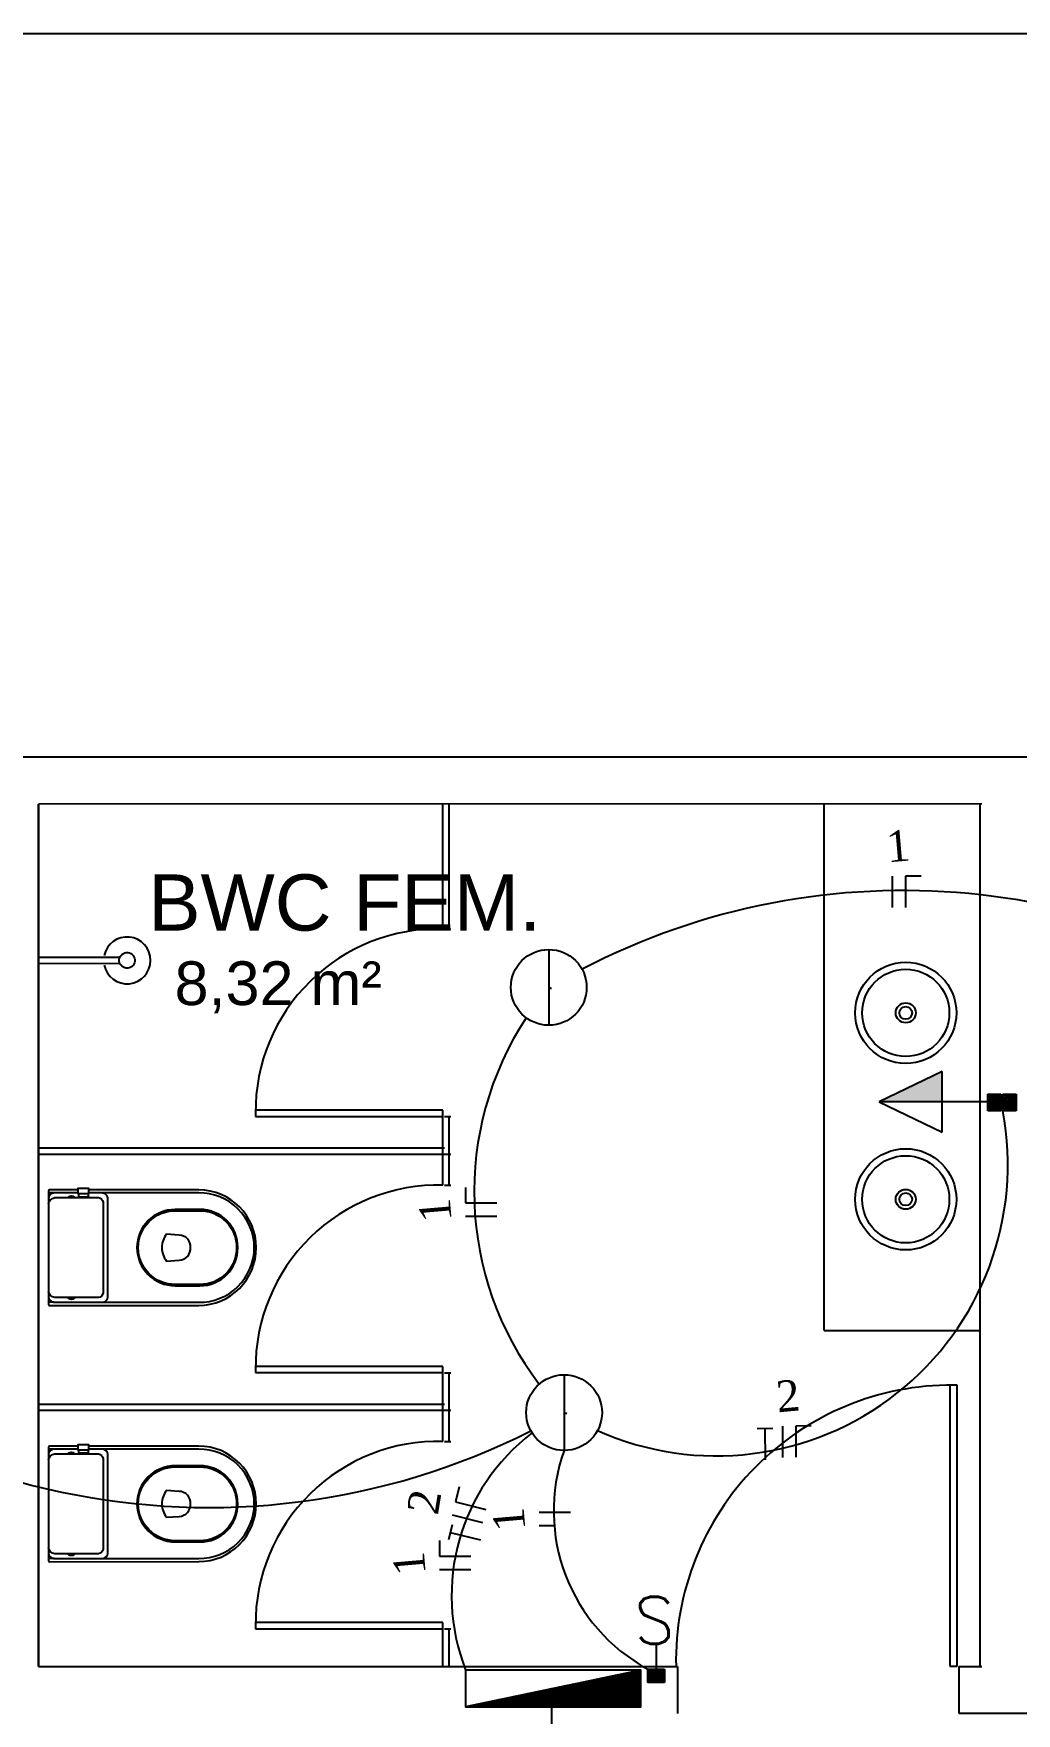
# Model space of a CAD drawing. Header units: inches. Extents: x 645122 to 645329, y 8794230 to 8794268.
# Drawn here: x 645126.17 to 645129.32, y 8794233.87 to 8794239.25 of the extents above; entities that cross this region are included whole.
import ezdxf

# ---------------------------------------------------------------- set-up
doc = ezdxf.new("R2010")
doc.units = ezdxf.units.IN
doc.header["$LTSCALE"] = 8
doc.header["$MEASUREMENT"] = 0
doc.linetypes.add('HIDDEN', pattern=[0.375, 0.25, -0.125])
for name, color, linetype in [('ELETRICA', 3, 'Continuous'), ('pena01', 8, 'Continuous'), ('pena02', 7, 'Continuous'), ('pena03', 2, 'Continuous'), ('pena05', 3, 'Continuous'), ('pena2', 7, 'Continuous'), ('pena3', 2, 'Continuous'), ('SAN', 7, 'Continuous'), ('SANFINAL', 1, 'Continuous')]:
    doc.layers.add(name, color=color, linetype=linetype)
doc.styles.add('ARIAL', font='arial.ttf', dxfattribs={"height": 36})
doc.styles.add('rocha', font='times.ttf')
doc.styles.add('ROMANS', font='romans', dxfattribs={"height": 0.2})

# ---------------------------------------------------------------- blocks, each defined once
blk = doc.blocks.new('*X26')
at = {"color": 0}
for p, q in [((43.88584100018959, 65.7619570431484), (43.88760789133723, 65.76372393429604)), ((43.88584100018959, 65.7566537422895), (43.89199416716016, 65.76280690926008)), ((43.88584100018959, 65.7513504414306), (43.8963804429831, 65.76188988422412)), ((43.88584100018959, 65.7460471405717), (43.90076671880604, 65.76097285918816)), ((43.88584100018959, 65.7407438397128), (43.90515299462897, 65.7600558341522)), ((43.88584100018959, 65.73544053885391), (43.90953927045191, 65.75913880911624)), ((43.88584100018959, 65.730137237995), (43.91392554627485, 65.75822178408028)), ((43.88584100018959, 65.7248339371361), (43.9183118220978, 65.75730475904432)), ((43.88584100018959, 65.7195306362772), (43.92269809792074, 65.75638773400836)), ((43.88584100018959, 65.7142273354183), (43.92708437374367, 65.7554707089724)), ((43.88584100018959, 65.7089240345594), (43.93147064956662, 65.75455368393644)), ((43.88584100018959, 65.7036207337005), (43.93585692538954, 65.75363665890048)), ((43.88584100018959, 65.6983174328416), (43.94024320121249, 65.75271963386453)), ((43.88584100018959, 65.69301413198271), (43.94462947703543, 65.75180260882857)), ((43.88584100018959, 65.6877108311238), (43.94901575285838, 65.75088558379261)), ((43.88584100018959, 65.6824075302649), (43.95340202868132, 65.74996855875665)), ((43.88584100018958, 65.677104229406), (43.95778830450425, 65.74905153372069)), ((43.88584100018958, 65.6718009285471), (43.96217458032721, 65.74813450868473)), ((43.88584100018958, 65.66649762768822), (43.96656085615013, 65.74721748364875)), ((43.88584100018958, 65.6611943268293), (43.97094713197307, 65.7463004586128)), ((43.88584100018958, 65.6558910259704), (43.97533340779602, 65.74538343357685)), ((43.88584100018958, 65.6505877251115), (43.97971968361897, 65.74446640854087)), ((43.88820327555651, 65.64764669961954), (43.9841059594419, 65.74354938350493)), ((43.8935065764154, 65.64764669961954), (43.98849223526483, 65.74263235846897)), ((43.89880987727431, 65.64764669961954), (43.99287851108777, 65.74171533343299)), ((43.90411317813321, 65.64764669961954), (43.99726478691071, 65.74079830839703)), ((43.90941647899211, 65.64764669961954), (44.00165106273365, 65.73988128336109)), ((43.914719779851, 65.64764669961954), (44.0060373385566, 65.73896425832513)), ((43.9200230807099, 65.64764669961954), (44.01042361437953, 65.73804723328918)), ((43.92532638156882, 65.64764669961954), (44.01480989020247, 65.73713020825322)), ((43.9306296824277, 65.64764669961954), (44.01919616602541, 65.73621318321726)), ((43.9359329832866, 65.64764669961954), (44.02358244184835, 65.7352961581813)), ((43.9412362841455, 65.64764669961954), (44.02796871767129, 65.73437913314534)), ((43.94653958500439, 65.64764669961954), (44.03235499349422, 65.73346210810938)), ((43.95184288586329, 65.64764669961954), (44.03674126931718, 65.73254508307342)), ((43.95714618672221, 65.64764669961954), (44.04112754514011, 65.73162805803746)), ((43.9624494875811, 65.64764669961954), (44.04551382096306, 65.7307110330015)), ((43.96775278844, 65.64764669961954), (44.049900096786, 65.72979400796554)), ((43.97305608929889, 65.64764669961954), (44.05428637260893, 65.72887698292958)), ((43.97835939015779, 65.64764669961954), (44.05867264843187, 65.72795995789362)), ((43.9836626910167, 65.64764669961954), (44.06305892425481, 65.72704293285766)), ((43.98896599187559, 65.64764669961954), (44.06744520007776, 65.72612590782171)), ((43.99426929273449, 65.64764669961954), (44.07183147590069, 65.72520888278575)), ((43.99957259359338, 65.64764669961954), (44.07621775172363, 65.72429185774979)), ((44.00487589445228, 65.64764669961954), (44.08060402754657, 65.72337483271383)), ((44.0101791953112, 65.64764669961954), (44.08499030336952, 65.72245780767786)), ((44.01548249617009, 65.64764669961954), (44.08937657919245, 65.7215407826419)), ((44.02078579702899, 65.64764669961954), (44.09376285501539, 65.72062375760594)), ((44.02608909788789, 65.64764669961954), (44.09814913083834, 65.71970673256997)), ((44.03139239874677, 65.64764669961954), (44.10253540666127, 65.71878970753403)), ((44.03669569960569, 65.64764669961954), (44.10692168248421, 65.71787268249807)), ((44.04199900046459, 65.64764669961954), (44.11130795830715, 65.7169556574621)), ((44.04730230132349, 65.64764669961954), (44.1156942341301, 65.71603863242613)), ((44.05260560218238, 65.64764669961954), (44.12008050995303, 65.71512160739019)), ((44.05790890304128, 65.64764669961954), (44.12446678577597, 65.71420458235423)), ((44.06321220390018, 65.64764669961954), (44.1288530615989, 65.71328755731828)), ((44.06851550475908, 65.64764669961954), (44.13323933742186, 65.71237053228232)), ((44.07381880561798, 65.64764669961954), (44.13762561324479, 65.71145350724636)), ((44.07912210647688, 65.64764669961954), (44.14201188906772, 65.7105364822104)), ((44.08442540733578, 65.64764669961954), (44.14639816489065, 65.70961945717444)), ((44.08972870819468, 65.64764669961954), (44.15078444071361, 65.70870243213848)), ((44.09503200905358, 65.64764669961954), (44.15517071653655, 65.70778540710253)), ((44.10033530991248, 65.64764669961954), (44.1595569923595, 65.70686838206656)), ((44.10563861077138, 65.64764669961954), (44.16394326818243, 65.7059513570306)), ((44.11094191163028, 65.64764669961954), (44.16832954400537, 65.70503433199464)), ((44.11624521248918, 65.64764669961954), (44.17271581982831, 65.70411730695868)), ((44.12154851334807, 65.64764669961954), (44.17710209565124, 65.70320028192272)), ((44.12685181420697, 65.64764669961954), (44.18148837147419, 65.70228325688676)), ((44.13215511506587, 65.64764669961954), (44.18587464729713, 65.7013662318508)), ((44.13745841592478, 65.64764669961954), (44.19026092312007, 65.70044920681484)), ((44.14276171678367, 65.64764669961954), (44.194647198943, 65.69953218177889)), ((44.14806501764257, 65.64764669961954), (44.19903347476594, 65.69861515674293)), ((44.15336831850146, 65.64764669961954), (44.20341975058889, 65.69769813170697)), ((44.15867161936037, 65.64764669961954), (44.20780602641182, 65.69678110667101)), ((44.16397492021927, 65.64764669961954), (44.21219230223478, 65.69586408163505)), ((44.16927822107816, 65.64764669961954), (44.21657857805771, 65.69494705659909)), ((44.17458152193706, 65.64764669961954), (44.22096485388064, 65.69403003156313)), ((44.17988482279596, 65.64764669961954), (44.2253511297036, 65.69311300652717)), ((44.18518812365486, 65.64764669961954), (44.22973740552652, 65.69219598149121)), ((44.19049142451376, 65.64764669961954), (44.23412368134946, 65.69127895645525)), ((44.19579472537266, 65.64764669961954), (44.2385099571724, 65.69036193141929)), ((44.20109802623156, 65.64764669961954), (44.24289623299535, 65.68944490638333)), ((44.20640132709046, 65.64764669961954), (44.24728250881829, 65.68852788134737)), ((44.21170462794935, 65.64764669961954), (44.25166878464122, 65.68761085631141)), ((44.21700792880826, 65.64764669961954), (44.25605506046417, 65.68669383127546)), ((44.22231122966715, 65.64764669961954), (44.2604413362871, 65.6857768062395)), ((44.22761453052605, 65.64764669961954), (44.26482761211004, 65.68485978120354)), ((44.23291783138497, 65.64764669961954), (44.26921388793298, 65.68394275616757)), ((44.23822113224385, 65.64764669961954), (44.27360016375593, 65.68302573113162)), ((44.24352443310275, 65.64764669961954), (44.27798643957887, 65.68210870609566)), ((44.24882773396165, 65.64764669961954), (44.28237271540179, 65.6811916810597)), ((44.25413103482055, 65.64764669961954), (44.28675899122474, 65.68027465602374)), ((44.25943433567946, 65.64764669961954), (44.29114526704768, 65.67935763098778)), ((44.26473763653834, 65.64764669961954), (44.29553154287062, 65.67844060595182)), ((44.27004093739724, 65.64764669961954), (44.29991781869357, 65.67752358091586)), ((44.27534423825615, 65.64764669961954), (44.3043040945165, 65.6766065558799)), ((44.28064753911504, 65.64764669961954), (44.30869037033945, 65.67568953084394)), ((44.28595083997396, 65.64764669961954), (44.31307664616239, 65.67477250580797)), ((44.29125414083284, 65.64764669961954), (44.31746292198532, 65.67385548077203)), ((44.29655744169174, 65.64764669961954), (44.32184919780826, 65.67293845573607)), ((44.30186074255064, 65.64764669961954), (44.3262354736312, 65.67202143070011)), ((44.30716404340954, 65.64764669961954), (44.33062174945415, 65.67110440566415)), ((44.31246734426843, 65.64764669961954), (44.33500802527709, 65.67018738062818)), ((44.31777064512735, 65.64764669961954), (44.33939430110002, 65.66927035559222)), ((44.32307394598622, 65.64764669961954), (44.34378057692296, 65.66835333055627)), ((44.32837724684513, 65.64764669961954), (44.3481668527459, 65.66743630552031)), ((44.33368054770403, 65.64764669961954), (44.35255312856884, 65.66651928048435)), ((44.33898384856294, 65.64764669961954), (44.35693940439179, 65.66560225544839)), ((44.34428714942185, 65.64764669961954), (44.36132568021473, 65.66468523041243)), ((44.34959045028072, 65.64764669961954), (44.36571195603766, 65.66376820537647)), ((44.35489375113963, 65.64764669961954), (44.3700982318606, 65.66285118034051)), ((44.36019705199853, 65.64764669961954), (44.37448450768353, 65.66193415530455)), ((44.36550035285742, 65.64764669961954), (44.37887078350648, 65.6610171302686)), ((44.37080365371634, 65.64764669961954), (44.38325705932942, 65.66010010523264)), ((44.37610695457522, 65.64764669961954), (44.38764333515236, 65.65918308019667)), ((44.38141025543413, 65.64764669961954), (44.39202961097531, 65.65826605516072)), ((44.38671355629303, 65.64764669961954), (44.39641588679824, 65.65734903012476)), ((44.39201685715192, 65.64764669961954), (44.40080216262118, 65.6564320050888)), ((44.39732015801083, 65.64764669961954), (44.40518843844412, 65.65551498005284)), ((44.40262345886971, 65.64764669961954), (44.40957471426707, 65.65459795501688)), ((44.40792675972861, 65.64764669961954), (44.41396099009, 65.65368092998092)), ((44.41323006058752, 65.64764669961954), (44.41834726591294, 65.65276390494496)), ((44.41853336144642, 65.64764669961954), (44.42273354173589, 65.651846879909)), ((44.42383666230532, 65.64764669961954), (44.42711981755883, 65.65092985487304)), ((44.42913996316422, 65.64764669961954), (44.43150609338176, 65.65001282983708)), ((44.43444326402312, 65.64764669961954), (44.4358923692047, 65.64909580480112)), ((44.43974656488202, 65.64764669961954), (44.44027864502764, 65.64817877976516))]:
    blk.add_line(p, q, dxfattribs=at)
blk = doc.blocks.new('QD')
at = {"layer": 'ELETRICA'}
blk.add_line((-0.2879641856880255, 0.0387433452289656), (0.2690184826631423, -0.07770328788110699), dxfattribs=at)
blk.add_lwpolyline([(0.2690184826631423, 0.0387433452289656), (0.2690184826631423, -0.07770328788110699), (-0.2879641856880255, -0.07770328788110699), (-0.2879641856880255, 0.0387433452289656)], close=True, dxfattribs=at)
at = {"layer": 'ELETRICA', "color": 8}
blk.add_blockref('*X26', (-44.17380518587761, -65.72534998750064), dxfattribs=at)

msp = doc.modelspace()

# ---------------------------------------------------------------- hatches: boundary and pattern name
at = {"layer": 'pena2'}
h = msp.add_hatch(color=2, dxfattribs=at)
h.paths.add_polyline_path([(645129.0274822442, 8794235.903302805), (645128.8783989875, 8794235.831980055), (645129.0273897042, 8794235.831787258)])
h.paths.add_polyline_path([(645129.0794704976, 8794235.928174445), (645129.0274822442, 8794235.903302805), (645129.0273897042, 8794235.831787258), (645129.0793456873, 8794235.83172003)])
at = {"layer": 'pena3', "linetype": 'Continuous'}
h = msp.add_hatch(dxfattribs=at)
h.set_pattern_fill('ANSI31', color=256, scale=0.0402696111538563, angle=1079.925859689184, style=0)
h.set_pattern_definition([(44.9258596891849, (645139.9392072828, 8794261.798449786), (-0.0035547556207455, 0.0035639672000556), [])])
h.paths.add_polyline_path([(645129.2247737488, 8794235.856656617), (645129.267071302, 8794235.856601883), (645129.2670020714, 8794235.803100105), (645129.224704518, 8794235.80315484)])
h = msp.add_hatch(dxfattribs=at)
h.set_pattern_fill('ANSI31', color=256, scale=0.0402696111538563, angle=1259.925859689185, style=0)
h.set_pattern_definition([(224.9258596891849, (645118.6010065838, 8794209.861322163), (0.0035547556207455, -0.0035639672000556), [])])
h.paths.add_polyline_path([(645129.3154401178, 8794235.803115332), (645129.2731425646, 8794235.803170066), (645129.2732117955, 8794235.856671846), (645129.3155093486, 8794235.85661711)])
at = {"layer": 'pena3'}
h = msp.add_hatch(dxfattribs=at)
h.set_pattern_fill('ANSI31', color=256, scale=0.0402696111538563, angle=990.0692833023688, style=0)
h.set_pattern_definition([(315.0692833023689, (645154.1594648022, 8794223.366647242), (0.0035550577282849, 0.0035636658478111), [])])
h.paths.add_polyline_path([(645128.1909324132, 8794234.016109407), (645128.1909835614, 8794233.973811848), (645128.1374817785, 8794233.973747153), (645128.1374306303, 8794234.016044712)])

# ---------------------------------------------------------------- linework, layer by layer
at = {"layer": 'Defpoints', "color": 0, "linetype": 'ByBlock', "extrusion": (-0.0367444647184049, 0.0028999237468257, 0.9993204865081176)}
for p in [(645126.884451834, 8794235.331784941, 0.2354025826954747), (645126.884451834, 8794235.331784941, 0.2354025826954747), (645126.2199009125, 8794235.183349052, 0.2113981562295078), (645126.2199009125, 8794235.183349052, 0.2113981562295078), (645126.8844518343, 8794234.511788398, 0.2377821270967396), (645126.2199009128, 8794234.36335251, 0.2137777006307727)]:
    msp.add_point(p, dxfattribs=at)
at = {"layer": 'pena01', "color": 8, "extrusion": (-0.0367444647184049, 0.0028999237468257, 0.9993204865081176)}
for p, q in [((645132.5233563728, 8794236.935118498, 0.3049166442007123), (645123.989123485, 8794236.934207894, -0.0088797632483875)), ((645129.2055983876, 8794236.784765128, 0.1833608174931669), (645126.1876378115, 8794236.784443108, 0.0723930012934488)), ((645126.1876378115, 8794236.784443108, 0.0723930012934488), (645126.1876378127, 8794234.024454722, 0.0804021995402309)), ((645126.187637811, 8794234.024454705, 0.0804021995063522), (645126.1876378099, 8794236.784443084, 0.0723930012682104)), ((645126.187637811, 8794234.024454705, 0.0804021995136282), (645126.1876378102, 8794236.784443084, 0.0723930012754863)), ((645127.4818698799, 8794236.384969315, 0.2543130844496773), (645127.4818698799, 8794236.784967631, 0.2531523310826742)), ((645127.5018563736, 8794236.384971447, 0.2550479706478654), (645127.5018563734, 8794236.784969766, 0.2538872172808624)), ((645128.701046007, 8794235.099783245, 0.3028709959980915), (645128.7010460065, 8794236.785097716, 0.2979803892885684)), ((645129.2007083546, 8794234.025162652, 0.3243617425250704), (645129.2007083532, 8794236.78515103, 0.3163525442869286)), ((645127.4867599142, 8794236.384583408, 0.1213213576481849), (645127.5067464078, 8794236.384585543, 0.1220562438368233)), ((645127.4818698815, 8794235.804971777, 0.2559961768390622), (645126.8822750653, 8794235.804907806, 0.2339495908397566)), ((645126.8822750653, 8794235.804907806, 0.2339495908397566), (645126.8822750653, 8794235.78490789, 0.2340076285138366)), ((645126.8822750653, 8794235.78490789, 0.2340076285138366), (645127.4818698815, 8794235.784971863, 0.2560542145176896)), ((645127.4818698815, 8794235.784971863, 0.2560542145176896), (645127.4818698815, 8794235.804971777, 0.2559961768390622)), ((645127.4818698802, 8794235.664972346, 0.2564024405073724), (645127.4818698803, 8794235.784971843, 0.2560542145001818)), ((645127.5018563739, 8794235.664974479, 0.2571373267128365), (645127.5018563739, 8794235.784973973, 0.25678910069837)), ((645127.4867599147, 8794235.784585934, 0.1230624877061928), (645127.5067464082, 8794235.784588069, 0.1237973738864184)), ((645126.187637812, 8794235.68444774, 0.0755850730308794), (645127.4867599146, 8794235.684586357, 0.1233526760422592)), ((645126.187637812, 8794235.68444774, 0.0755850730308794), (645127.4867599146, 8794235.684586357, 0.1233526760422592)), ((645126.187637812, 8794235.68444774, 0.0755850730308794), (645127.4867599146, 8794235.684586357, 0.1233526760422592)), ((645126.1876378122, 8794235.664447827, 0.0756431106960918), (645127.5067464083, 8794235.664588574, 0.1241455999047503)), ((645126.1876378122, 8794235.664447827, 0.0756431106960918), (645127.5067464083, 8794235.664588574, 0.1241455999047503)), ((645126.1876378122, 8794235.664447827, 0.0756431106826767), (645127.4867599147, 8794235.664586442, 0.1234107136983766)), ((645127.4818698802, 8794235.564972766, 0.2566926288563991), (645127.4818698802, 8794235.664972346, 0.2564024405073724)), ((645127.5018563739, 8794235.564974898, 0.2574275150618632), (645127.5018563739, 8794235.664974479, 0.2571373267128365)), ((645127.4867599146, 8794235.564586855, 0.12370090206241), (645127.5067464083, 8794235.564588994, 0.1244357882467284)), ((645128.701046007, 8794235.099783245, 0.3028709959980915), (645129.2007083539, 8794235.099836558, 0.3212431510037277)), ((645129.2007083535, 8794234.925158862, 0.3217500474347616), (645129.2007083542, 8794235.099836558, 0.3212431510110036)), ((645127.4818698813, 8794234.984975232, 0.2583757212271394), (645126.8822750654, 8794234.98491125, 0.2363291352532997)), ((645127.4818698813, 8794234.984975232, 0.2583757212271394), (645126.8822750654, 8794234.98491125, 0.2363291352532997)), ((645126.8822750654, 8794234.98491125, 0.2363291352532997), (645126.8822750653, 8794234.964911342, 0.2363871728973663)), ((645126.8822750654, 8794234.98491125, 0.2363291352532997), (645126.8822750653, 8794234.964911342, 0.2363871728973663)), ((645127.4818698815, 8794234.96497531, 0.2584337589184997), (645127.4818698813, 8794234.984975232, 0.2583757212271394)), ((645127.4818698815, 8794234.96497531, 0.2584337589184997), (645127.4818698813, 8794234.984975232, 0.2583757212271394)), ((645126.8822750653, 8794234.964911342, 0.2363871728973663), (645127.4818698815, 8794234.96497531, 0.2584337589184997)), ((645126.8822750653, 8794234.964911342, 0.2363871728973663), (645127.4818698815, 8794234.96497531, 0.2584337589184997)), ((645127.4818698802, 8794234.844975797, 0.2587819849068182), (645127.4818698803, 8794234.964975292, 0.2584337588996277)), ((645127.4818698802, 8794234.844975797, 0.2587819849068182), (645127.4818698803, 8794234.964975292, 0.2584337588996277)), ((645127.4867599147, 8794234.964589385, 0.1254420321056386), (645127.5067464083, 8794234.964591522, 0.1261769182858643)), ((645127.4867599147, 8794234.964589385, 0.1254420321056386), (645127.5067464083, 8794234.964591522, 0.1261769182858643)), ((645127.5018563739, 8794234.84497793, 0.2595168711050064), (645127.5018563739, 8794234.964977425, 0.2591686450978159)), ((645127.5018563739, 8794234.84497793, 0.2595168711050064), (645127.5018563739, 8794234.964977425, 0.2591686450978159)), ((645129.126970373, 8794234.925151018, 0.319038765184132), (645129.1031402324, 8794234.925148478, 0.31816255139438)), ((645129.1031402324, 8794234.925148478, 0.31816255139438), (645129.1031402331, 8794234.025152268, 0.3207742464819603)), ((645129.126970374, 8794234.025154809, 0.3216504602887653), (645129.126970373, 8794234.925151018, 0.319038765184132)), ((645126.1876378122, 8794234.86445119, 0.0779646174432855), (645127.4867599147, 8794234.86458981, 0.1257322204419324)), ((645126.1876378122, 8794234.86445119, 0.0779646174432855), (645127.4867599147, 8794234.86458981, 0.1257322204419324)), ((645126.1876378122, 8794234.86445119, 0.0779646174432855), (645127.4867599147, 8794234.86458981, 0.1257322204419324)), ((645126.1876378115, 8794234.844451277, 0.0780226550803036), (645127.506746408, 8794234.844592024, 0.1265251442891895)), ((645126.1876378115, 8794234.844451277, 0.0780226550803036), (645127.506746408, 8794234.844592024, 0.1265251442891895)), ((645126.1876378115, 8794234.844451277, 0.0780226550821226), (645127.4867599146, 8794234.844589893, 0.1257902581019152)), ((645127.4818698803, 8794234.744976217, 0.2590721732631209), (645127.4818698802, 8794234.844975797, 0.2587819849068182)), ((645127.5018563743, 8794234.74497835, 0.2598070594613091), (645127.5018563739, 8794234.84497793, 0.2595168711050064)), ((645127.4867599147, 8794234.744590318, 0.1260804464486682), (645127.5067464084, 8794234.744592445, 0.1268153326500396)), ((645127.4818698817, 8794234.164978683, 0.2607552656331791), (645126.8822750654, 8794234.164914701, 0.238708679642059)), ((645126.8822750654, 8794234.164914701, 0.238708679642059), (645126.882275066, 8794234.144914793, 0.2387667173077261)), ((645126.882275066, 8794234.144914793, 0.2387667173077261), (645127.4818698824, 8794234.144978767, 0.2608133033204467)), ((645127.4818698824, 8794234.144978767, 0.2608133033204467), (645127.4818698817, 8794234.164978683, 0.2607552656331791)), ((645127.4818698806, 8794234.024979252, 0.261161529320816), (645127.4818698809, 8794234.144978743, 0.2608133033136255)), ((645127.4867599152, 8794234.144592838, 0.1278215765296409), (645127.5067464084, 8794234.144594971, 0.1285564627055464)), ((645127.5018563743, 8794234.024981383, 0.2618964155190042), (645127.5018563743, 8794234.144980878, 0.2615481895118137)), ((645126.1876378127, 8794234.024454722, 0.0804021995402309), (645128.2324681812, 8794234.024672912, 0.1555888544851314)), ((645126.1876378127, 8794234.024454722, 0.0804021995204494), (645127.5067464089, 8794234.024595477, 0.1289046887075074)), ((645128.2324681797, 8794234.02467289, 0.1555888544826303), (645128.2324681798, 8794233.874673521, 0.1560241369879804)), ((645129.1031402331, 8794234.025152268, 0.3207742464819603), (645129.126970374, 8794234.025154809, 0.3216504602887653)), ((645129.1318604047, 8794234.024768855, 0.1886587334884098), (645129.1318604047, 8794233.874769488, 0.1890940160083119)), ((645129.1318604067, 8794234.024768876, 0.1886587334936394), (645129.205598389, 8794234.024776742, 0.1913700157301719)), ((645129.1318604065, 8794233.874769513, 0.1890940159903493), (645129.4292350755, 8794233.874801239, 0.2000282269593754))]:
    msp.add_line(p, q, dxfattribs=at)
at = {"layer": 'pena01', "color": 8, "extrusion": (-0.02386761866338561, 0.002416575534725001, 0.9997122070586236)}
for p, q in [((645126.187595814, 8794236.274878446, 0.073861009630491), (645126.4485022835, 8794236.274345292, 0.0800913071798277)), ((645126.1876378102, 8794236.294878347, 0.0738136670479435), (645126.4485442827, 8794236.294345189, 0.0800439646991436))]:
    msp.add_line(p, q, dxfattribs=at)
at = {"layer": 'pena01'}
msp.add_line((645128.1909751013, 8794233.980807945), (645128.1374732403, 8794233.980807945), dxfattribs=at)
at = {"layer": 'pena01', "color": 8, "extrusion": (-0.02386761866338561, 0.002416575534725001, 0.9997122070586236)}
msp.add_circle((-8814489.610680042, -243964.377749927, 5854.384232915038), 0.0250000000000004, dxfattribs=at)
at = {"layer": 'pena01', "color": 8, "extrusion": (-0.0367444647184049, 0.0028999237468257, 0.9993204865081176)}
for centre, radius, start, end in [((-8817731.785688793, -48740.9175917076, 1798.00507180539), 0.5851880253811186, 183.0630762351932, 275.0051204088484), ((-8817730.968234075, -48740.8530331875, 1798.005071805383), 0.5851880253811186, 183.0630762351932, 275.0051204088484), ((-8817730.968234075, -48740.8530331875, 1798.005071805383), 0.5851880253811186, 183.0630762351932, 275.0051204088484), ((-8817730.163236015, -48739.14118131191, 1798.005071805384), 0.8822934134104414, 184.1284199394747, 275.6668083888218), ((-8817730.150779378, -48740.78847466832, 1798.005071805398), 0.5851880253811186, 183.0630762351932, 275.0051204088484)]:
    msp.add_arc(centre, radius, start, end, dxfattribs=at)
at = {"layer": 'pena01', "color": 8, "extrusion": (-0.02386761866338561, 0.002416575534725001, 0.9997122070586236)}
msp.add_arc((-8814489.610680042, -243964.377749927, 5854.384232915038), 0.075, 287.1997023422207, 264.1257844539069, dxfattribs=at)
at = {"layer": 'pena02', "linetype": 'HIDDEN', "ltscale": 0.2}
msp.add_line((645127.8287229951, 8794233.933689933), (645127.8287229951, 8794232.71418293), dxfattribs=at)
at = {"layer": 'pena02'}
for centre in [(645126.4485787274, 8794232.148720594), (645126.4977170763, 8794230.787918083)]:
    msp.add_arc(centre, 4.274286813472029, 71.1528584487862, 71.27884157042656, dxfattribs=at)
at = {"layer": 'pena03', "color": 10}
msp.add_line((645126.4257143261, 8794234.024454722), (645126.6723442714, 8794234.024454722), dxfattribs=at)
at = {"layer": 'pena05'}
msp.add_line((645128.1152503797, 8794233.896039773), (645128.1152503797, 8794234.013271287), dxfattribs=at)
at = {"layer": 'pena2'}
for p, q in [((645128.9194376634, 8794236.553884864), (645128.9194606878, 8794236.453884862)), ((645129.0119336488, 8794236.553906156), (645128.9619336464, 8794236.553894645)), ((645128.9619336464, 8794236.553894645), (645128.9619566741, 8794236.453894649)), ((645127.5540349797, 8794235.55799332), (645127.5540464909, 8794235.507993318)), ((645127.5540464909, 8794235.507993318), (645127.6540464867, 8794235.508016344)), ((645127.5540562716, 8794235.465497335), (645127.6540562712, 8794235.46552036)), ((645128.5369861416, 8794234.785781832), (645128.4869877293, 8794234.785383701)), ((645128.5120896916, 8794234.78571678), (645128.5128859566, 8794234.685719952)), ((645128.567890605, 8794234.793761136), (645128.5686868697, 8794234.69376431)), ((645128.6603836553, 8794234.794497652), (645128.6103852424, 8794234.794099519)), ((645128.6103852424, 8794234.794099519), (645128.6111815083, 8794234.694102686)), ((645127.5341172668, 8794234.599555008), (645127.5219731329, 8794234.551052222)), ((645127.5219731329, 8794234.551052222), (645127.6189787027, 8794234.526763953)), ((645127.5116515954, 8794234.509828754), (645127.6086571579, 8794234.485540483)), ((645127.790036415, 8794234.518772073), (645127.8900364108, 8794234.518795103)), ((645127.5116316525, 8794234.477910817), (645127.4994875186, 8794234.429408034)), ((645127.5054555985, 8794234.453792484), (645127.602461165, 8794234.429504214)), ((645127.7900461957, 8794234.47627609), (645127.8381293828, 8794234.476287162)), ((645127.471127766, 8794234.427275132), (645127.4711392771, 8794234.377275128)), ((645127.4711392771, 8794234.377275128), (645127.5711392731, 8794234.377298158)), ((645127.4711490578, 8794234.334779147), (645127.5711490575, 8794234.334802171))]:
    msp.add_line(p, q, dxfattribs=at)
for centre, radius, start, end in [((645128.9563148997, 8794234.277095169), 2.230618925485126, 51.81119652381314, 117.4834148638957), ((645128.5951222994, 8794235.543546932), 1.013367854289621, 146.6660147283979, 217.374411252757), ((645128.3569126744, 8794235.630855542), 0.9322926071791384, 245.9106871037636, 10.65115129463351), ((645126.7329513147, 8794236.820312506), 2.286752433518351, 219.4164600763119, 296.7808526734779), ((645128.1638048454, 8794234.251667628), 0.6542696443830842, 127.3026564205082, 201.3688269798007), ((645128.412961012, 8794234.522666302), 0.5766995981918565, 160.4215994512704, 241.4600722623561)]:
    msp.add_arc(centre, radius, start, end, dxfattribs=at)
at = {"layer": 'pena3'}
for p, q in [((645123.2180372446, 8794239.250200482), (645146.8521606708, 8794239.250200482)), ((645127.8204656182, 8794236.319174847), (645127.8204656182, 8794236.076718777)), ((645129.0794704976, 8794235.928174445), (645128.8779975502, 8794235.831788003)), ((645129.079220376, 8794235.734880475), (645129.0794704976, 8794235.928174445)), ((645129.224704518, 8794235.80315484), (645129.2247737488, 8794235.856656617)), ((645129.2247737488, 8794235.856656617), (645129.267071302, 8794235.856601883)), ((645129.267071302, 8794235.856601883), (645129.2670020714, 8794235.803100105)), ((645129.2731425646, 8794235.803170066), (645129.2732117955, 8794235.856671846)), ((645129.2732117955, 8794235.856671846), (645129.3155093486, 8794235.85661711)), ((645129.3155093486, 8794235.85661711), (645129.3154401178, 8794235.803115332)), ((645128.8779975502, 8794235.831788003), (645129.079220376, 8794235.734880475)), ((645128.8779975502, 8794235.831788003), (645128.8779975502, 8794235.831788003)), ((645129.2226325787, 8794235.831534619), (645128.8791381707, 8794235.831979098)), ((645129.2226325787, 8794235.831534619), (645129.2226325787, 8794235.831534619)), ((645129.2670020714, 8794235.803100105), (645129.224704518, 8794235.80315484)), ((645129.3154401178, 8794235.803115332), (645129.2731425646, 8794235.803170066)), ((645127.8696039671, 8794234.958372338), (645127.8696039671, 8794234.715916263)), ((645128.1640841324, 8794234.096616222), (645128.1641815228, 8794234.016077058)), ((645128.1374306303, 8794234.016044712), (645128.1909324132, 8794234.016109407)), ((645128.1374817785, 8794233.973747153), (645128.1374306303, 8794234.016044712)), ((645128.1909324132, 8794234.016109407), (645128.1909835614, 8794233.973811848)), ((645128.1909835614, 8794233.973811848), (645128.1374817785, 8794233.973747153))]:
    msp.add_line(p, q, dxfattribs=at)
for centre in [(645127.8204656182, 8794236.197946813), (645127.8696039671, 8794234.837144298)]:
    msp.add_circle(centre, 0.1212280355651115, dxfattribs=at)
at = {"layer": 'SAN', "extrusion": (-0.0367444647184049, 0.0028999237468257, 0.9993204865081176)}
for points, elevation in [([(-8817731.099491524, -48742.11527351489, 0.4364994643285426), (-8817731.0811282, -48742.09376099651), (-8817731.092937693, -48741.94422659928, 0.4386362496681342), (-8817731.114450207, -48741.92586327788), (-8817731.268969085, -48741.93806641276), (-8817731.423487967, -48741.95026954764, 0.4386362496681342), (-8817731.441851282, -48741.97178206485), (-8817731.43866272, -48742.01215635242, 0.4629485237248387)], 1798.00507180549), ([(-8817731.099491524, -48742.11527351489, 0.4364994643285426), (-8817731.0811282, -48742.09376099651), (-8817731.092937693, -48741.94422659928, 0.4386362496681342), (-8817731.114450207, -48741.92586327788), (-8817731.268969085, -48741.93806641276), (-8817731.423487967, -48741.95026954764, 0.4386362496681342), (-8817731.441851282, -48741.97178206485), (-8817731.43866272, -48742.01215635242, 0.4629485237248387)], 1798.00507180549), ([(-8817731.43590718, -48742.04704771144), (-8817731.4300418, -48742.12131646231, 0.4364994643285426), (-8817731.408529276, -48742.13967978406)], 1798.005071805493), ([(-8817731.43590718, -48742.04704771144), (-8817731.4300418, -48742.12131646231, 0.4364994643285426), (-8817731.408529276, -48742.13967978406)], 1798.005071805493), ([(-8817730.282036817, -48742.05071499525, 0.4364994643285426), (-8817730.2636735, -48742.02920247698), (-8817730.275482984, -48741.87966807964, 0.4386362496681342), (-8817730.296995502, -48741.86130475836), (-8817730.451514378, -48741.87350789311), (-8817730.606033254, -48741.88571102812, 0.4386362496681342), (-8817730.624396581, -48741.90722354534), (-8817730.621208016, -48741.94759783243, 0.4629485237248387)], 1798.005071805484), ([(-8817730.618452474, -48741.98248919225), (-8817730.612587092, -48742.05675794266, 0.4364994643285426), (-8817730.591074573, -48742.07512126454)], 1798.005071805495)]:
    msp.add_lwpolyline(points, format="xyb", dxfattribs=dict(at, elevation=elevation))
for points, elevation in [([(-8817731.072857667, -48742.11317010507, 0.3292561446512832), (-8817731.069882918, -48742.10913483969), (-8817731.107453736, -48741.63340464979, 0.4126226496882022), (-8817731.306365792, -48741.46454082012, 0.4126226496882023), (-8817731.476305243, -48741.66253471297), (-8817731.44863168, -48742.01294365023), (-8817731.452619264, -48742.01325857093), (-8817731.44986372, -48742.04814993028), (-8817731.445876142, -48742.04783501087), (-8817731.438734433, -48742.13826490336, 0.329256144651283), (-8817731.43516313, -48742.14178319401), (-8817731.425993143, -48742.14105899332), (-8817731.254010404, -48742.12747664977), (-8817731.081604036, -48742.11386084968)], 1798.005071805477), ([(-8817731.072857667, -48742.11317010507, 0.3292561446512832), (-8817731.069882918, -48742.10913483969), (-8817731.107453736, -48741.63340464979, 0.4126226496882022), (-8817731.306365792, -48741.46454082012, 0.4126226496882023), (-8817731.476305243, -48741.66253471297), (-8817731.44863168, -48742.01294365023), (-8817731.452619264, -48742.01325857093), (-8817731.44986372, -48742.04814993028), (-8817731.445876142, -48742.04783501087), (-8817731.438734433, -48742.13826490336, 0.329256144651283), (-8817731.43516313, -48742.14178319401), (-8817731.425993143, -48742.14105899332), (-8817731.254010404, -48742.12747664977), (-8817731.081604036, -48742.11386084968)], 1798.005071805477), ([(-8817731.301720718, -48741.52335768289, 0.4185443353396022), (-8817731.413815718, -48741.65358714495), (-8817731.407596054, -48741.73234192767, 0.4118637567451122), (-8817731.276290968, -48741.84535508587, 0.4118637567451122), (-8817731.164353438, -48741.71313183208), (-8817731.170573095, -48741.63437704878, 0.4185443353396022)], 1798.005071805496), ([(-8817731.301720718, -48741.52335768289, 0.4185443353396022), (-8817731.413815718, -48741.65358714495), (-8817731.407596054, -48741.73234192767, 0.4118637567451122), (-8817731.276290968, -48741.84535508587, 0.4118637567451122), (-8817731.164353438, -48741.71313183208), (-8817731.170573095, -48741.63437704878, 0.4185443353396022)], 1798.005071805496), ([(-8817731.289832504, -48741.67388897626, 0.4285714285714467), (-8817731.32679534, -48741.71392332375), (-8817731.326636836, -48741.75403535349, 0.1675403903334294), (-8817731.282589361, -48741.76560340758, 0.1675403903334294), (-8817731.240903778, -48741.74726458182), (-8817731.247043658, -48741.70762493165, 0.4285714285714467)], 1798.005071805491), ([(-8817731.289832504, -48741.67388897626, 0.4285714285714467), (-8817731.32679534, -48741.71392332375), (-8817731.326636836, -48741.75403535349, 0.1675403903334294), (-8817731.282589361, -48741.76560340758, 0.1675403903334294), (-8817731.240903778, -48741.74726458182), (-8817731.247043658, -48741.70762493165, 0.4285714285714467)], 1798.005071805491), ([(-8817730.255402962, -48742.0486115852, 0.3292561446512832), (-8817730.252428217, -48742.04457632053), (-8817730.289999023, -48741.56884612967, 0.4126226496882022), (-8817730.488911083, -48741.39998230049, 0.4126226496882023), (-8817730.658850538, -48741.59797619357), (-8817730.631176975, -48741.94838513153), (-8817730.63516456, -48741.94870005129), (-8817730.632409023, -48741.98359141076), (-8817730.628421433, -48741.983276491), (-8817730.621279726, -48742.07370638385, 0.329256144651283), (-8817730.617708428, -48742.07722467459), (-8817730.608538438, -48742.07650047416), (-8817730.436555693, -48742.06291812978), (-8817730.264149336, -48742.04930233038)], 1798.005071805493), ([(-8817730.484266013, -48741.45879916336, 0.4185443353396022), (-8817730.596361008, -48741.58902862554), (-8817730.59014135, -48741.6677834086, 0.4118637567451122), (-8817730.458836263, -48741.78079656623, 0.4118637567451122), (-8817730.34689873, -48741.64857331244), (-8817730.353118395, -48741.56981852997, 0.4185443353396022)], 1798.00507180551), ([(-8817730.472377807, -48741.60933045698, 0.4285714285714467), (-8817730.509340636, -48741.64936480458), (-8817730.509182133, -48741.68947683373, 0.1675403903334294), (-8817730.465134658, -48741.70104488795, 0.1675403903334294), (-8817730.423449073, -48741.68270606218), (-8817730.42958896, -48741.64306641224, 0.4285714285714467)], 1798.005071805498)]:
    msp.add_lwpolyline(points, format="xyb", close=True, dxfattribs=dict(at, elevation=elevation))
at = {"layer": 'SAN', "extrusion": (-0.03674446471840477, 0.002899923746825541, 0.9993204865081173)}
for centre in [(645128.9625720897, 8794236.116350017, 0.1763645450212152), (645128.9625720896, 8794235.519631749, 0.178096159155757)]:
    msp.add_ellipse(centre, major_axis=(0.1051060899595833, -0.1232026079319098, 0.0042222142341597), ratio=0.9999999991174062, start_param=2.43500595230306, end_param=8.718191259482646, dxfattribs=at)
at = {"layer": 'SAN', "extrusion": (-0.03674446471840559, 0.002899923746826502, 0.9993204865081176)}
for centre in [(645128.9625720897, 8794236.116350017, 0.1763645450212152), (645128.9625720896, 8794235.519631749, 0.178096159155757)]:
    msp.add_ellipse(centre, major_axis=(0.020729256725426, -0.0242982922306844, 0.0008327144777558), ratio=0.9999999705265168, start_param=2.435005938186749, end_param=8.718191245366334, dxfattribs=at)
at = {"layer": 'SANFINAL', "extrusion": (-0.0367444647184049, 0.0028999237468257, 0.9993204865081176)}
for points, elevation in [([(-8817731.4300418, -48742.12131646231), (-8817731.428658033, -48742.13883800833, 0.4073213578823442), (-8817731.426416758, -48742.14109244857)], 1798.005071805484), ([(-8817731.4300418, -48742.12131646231), (-8817731.428658033, -48742.13883800833, 0.4073213578823442), (-8817731.426416758, -48742.14109244857)], 1798.005071805484), ([(-8817731.393575834, -48742.13849883541, -0.3241405372021634), (-8817731.415088357, -48742.12013551424), (-8817731.426110549, -48741.98057007612, -0.3333333333631638), (-8817731.41233805, -48741.96443568759), (-8817731.267788136, -48741.95301985194), (-8817731.123238217, -48741.94160401604, -0.3333333333631638), (-8817731.107103832, -48741.95537650715), (-8817731.09608164, -48742.09494194482, -0.3241405372021634), (-8817731.114444956, -48742.11645446307, -0.3241405372021634)], 1798.005071805495), ([(-8817731.393575834, -48742.13849883541, -0.3241405372021634), (-8817731.415088357, -48742.12013551424), (-8817731.426110549, -48741.98057007612, -0.3333333333631638), (-8817731.41233805, -48741.96443568759), (-8817731.267788136, -48741.95301985194), (-8817731.123238217, -48741.94160401604, -0.3333333333631638), (-8817731.107103832, -48741.95537650715), (-8817731.09608164, -48742.09494194482, -0.3241405372021634), (-8817731.114444956, -48742.11645446307, -0.3241405372021634)], 1798.005071805495), ([(-8817731.418552473, -48742.07627209007), (-8817731.42054627, -48742.07642955095, -0.3747027361191369), (-8817731.421341728, -48742.07606494072, -0.3221907204856621), (-8817731.422667036, -48742.05894868787, -0.3225088028318137), (-8817731.421963401, -48742.05848542227), (-8817731.419969615, -48742.05832796313)], 1798.005071805505), ([(-8817731.418552473, -48742.07627209007), (-8817731.42054627, -48742.07642955095, -0.3747027361191369), (-8817731.421341728, -48742.07606494072, -0.3221907204856621), (-8817731.422667036, -48742.05894868787, -0.3225088028318137), (-8817731.421963401, -48742.05848542227), (-8817731.419969615, -48742.05832796313)], 1798.005071805505), ([(-8817731.093062742, -48741.94264310021), (-8817731.117422692, -48741.63419194807, 0.4160377205077652), (-8817731.305893404, -48741.47052219554, 0.4160377205077652), (-8817731.466336282, -48741.66174741363), (-8817731.44197634, -48741.97019856601)], 1798.005071805498), ([(-8817731.093062742, -48741.94264310021), (-8817731.117422692, -48741.63419194807, 0.4160377205077652), (-8817731.305893404, -48741.47052219554, 0.4160377205077652), (-8817731.466336282, -48741.66174741363), (-8817731.44197634, -48741.97019856601)], 1798.005071805498), ([(-8817731.100962896, -48742.03313439403), (-8817731.098969106, -48742.03297693458, -0.3225088028318137), (-8817731.098201482, -48742.03332400686, -0.3221907204856621), (-8817731.096823603, -48742.05043610877, -0.3747027361191369), (-8817731.097551966, -48742.05092106199), (-8817731.09954576, -48742.05107852204)], 1798.005071805482), ([(-8817731.100962896, -48742.03313439403), (-8817731.098969106, -48742.03297693458, -0.3225088028318137), (-8817731.098201482, -48742.03332400686, -0.3221907204856621), (-8817731.096823603, -48742.05043610877, -0.3747027361191369), (-8817731.097551966, -48742.05092106199), (-8817731.09954576, -48742.05107852204)], 1798.005071805482), ([(-8817731.081013618, -48742.09521193776), (-8817731.079744438, -48742.11128254217, -0.4073213562159996), (-8817731.081604036, -48742.11386084968, -0.4073213562159996)], 1798.005071805481), ([(-8817731.081013618, -48742.09521193776), (-8817731.079744438, -48742.11128254217, -0.4073213562159996), (-8817731.081604036, -48742.11386084968, -0.4073213562159996)], 1798.005071805481), ([(-8817730.612587092, -48742.05675794266), (-8817730.611203328, -48742.07427948857, 0.4073213578823442), (-8817730.608962057, -48742.07653392939)], 1798.005071805492), ([(-8817730.601097772, -48742.01171357172), (-8817730.603091562, -48742.01187103061, -0.3747027361191369), (-8817730.603887027, -48742.01150642202, -0.3221907204856621), (-8817730.60521233, -48741.99439016847, -0.3225088028318137), (-8817730.604508707, -48741.99392690367), (-8817730.602514908, -48741.9937694428)], 1798.005071805478), ([(-8817730.275608048, -48741.87808458163), (-8817730.299967987, -48741.56963342878, 0.4160377205077652), (-8817730.488438701, -48741.4059636765, 0.4160377205077652), (-8817730.648881583, -48741.59718889504), (-8817730.624521635, -48741.90564004673)], 1798.005071805498), ([(-8817730.576121142, -48742.07394031635, -0.3241405372021634), (-8817730.597633654, -48742.0555769946), (-8817730.608655842, -48741.91601155693, -0.3333333333631638), (-8817730.594883354, -48741.89987716877), (-8817730.450333431, -48741.8884613324), (-8817730.305783516, -48741.87704549722, -0.3333333333631638), (-8817730.289649127, -48741.89081798856), (-8817730.278626943, -48742.03038342574, -0.3241405372021634), (-8817730.296990255, -48742.05189594356, -0.3241405372021634)], 1798.005071805497), ([(-8817730.263558913, -48742.03065341882), (-8817730.262289738, -48742.04672402299, -0.4073213562159996), (-8817730.264149336, -48742.04930233038, -0.4073213562159996)], 1798.005071805497), ([(-8817730.283508198, -48741.96857587477), (-8817730.281514402, -48741.96841841484, -0.3225088028318137), (-8817730.280746773, -48741.96876548747, -0.3221907204856621), (-8817730.279368903, -48741.9858775896, -0.3747027361191369), (-8817730.280097265, -48741.98636254281), (-8817730.28209106, -48741.98652000273)], 1798.005071805508)]:
    msp.add_lwpolyline(points, format="xyb", dxfattribs=dict(at, elevation=elevation))
for points, elevation in [([(-8817731.445876142, -48742.04783501088), (-8817731.433913387, -48742.04689025207), (-8817731.436668927, -48742.01199889179), (-8817731.44863168, -48742.01294365023)], 1798.005071805477), ([(-8817731.445876142, -48742.04783501088), (-8817731.433913387, -48742.04689025207), (-8817731.436668927, -48742.01199889179), (-8817731.44863168, -48742.01294365023)], 1798.005071805477), ([(-8817731.436472103, -48742.014491132), (-8817731.425506245, -48742.01362510277), (-8817731.423144352, -48742.0435319825), (-8817731.434110211, -48742.04439801187)], 1798.005071805481), ([(-8817731.436472103, -48742.014491132), (-8817731.425506245, -48742.01362510277), (-8817731.423144352, -48742.0435319825), (-8817731.434110211, -48742.04439801187)], 1798.005071805481), ([(-8817730.628421433, -48741.983276491), (-8817730.616458677, -48741.98233173208), (-8817730.61921423, -48741.94744037296), (-8817730.631176975, -48741.94838513153)], 1798.005071805498), ([(-8817730.619017405, -48741.94993261307), (-8817730.608051548, -48741.94906658405), (-8817730.605689654, -48741.97897346414), (-8817730.616655508, -48741.97983949327)], 1798.005071805514)]:
    msp.add_lwpolyline(points, dxfattribs=dict(at, elevation=elevation))
for points, elevation in [([(-8817731.30140578, -48741.52734553936, -0.4186765283470634), (-8817731.174561203, -48741.63468540078), (-8817731.168340996, -48741.71344701797, -0.4117841770274387), (-8817731.276605895, -48741.8413673666, -0.4117841770274387), (-8817731.40360845, -48741.73202727521), (-8817731.409828657, -48741.65326565801, -0.4186765283470634)], 1798.0050718055), ([(-8817731.30140578, -48741.52734553936, -0.4186765283470634), (-8817731.174561203, -48741.63468540078), (-8817731.168340996, -48741.71344701797, -0.4117841770274387), (-8817731.276605895, -48741.8413673666, -0.4117841770274387), (-8817731.40360845, -48741.73202727521), (-8817731.409828657, -48741.65326565801, -0.4186765283470634)], 1798.0050718055), ([(-8817730.48395108, -48741.46278701983, -0.4186765283470634), (-8817730.357106494, -48741.57012688184), (-8817730.35088629, -48741.6488884988, -0.4117841770274387), (-8817730.45915119, -48741.77680884732, -0.4117841770274387), (-8817730.586153746, -48741.66746875592), (-8817730.592373949, -48741.58870713826, -0.4186765283470634)], 1798.005071805485)]:
    msp.add_lwpolyline(points, format="xyb", close=True, dxfattribs=dict(at, elevation=elevation))
at = {"layer": 'SANFINAL', "extrusion": (-0.03674446471840472, 0.002899923746825853, 0.9993204865081174)}
for centre in [(645128.9625720897, 8794236.116350017, 0.1763645450212152), (645128.9625720896, 8794235.519631749, 0.178096159155757)]:
    msp.add_ellipse(centre, major_axis=(0.1060295884022169, 0.09058011638141161, 0.0036357956118395), ratio=0.9999999947189508, start_param=0.8642096285509502, end_param=7.147394935730536, dxfattribs=at)
at = {"layer": 'SANFINAL', "extrusion": (-0.03674446471840582, 0.0028999237468268, 0.9993204865081173)}
for centre in [(645128.9625720897, 8794236.116350017, 0.1763645450212152), (645128.9625720896, 8794235.519631749, 0.178096159155757)]:
    msp.add_ellipse(centre, major_axis=(0.0131382614585027, -0.0154003262418121, 0.0005277767878487), ratio=0.999999952235845, start_param=2.435005929154095, end_param=8.71819123633368, dxfattribs=at)

# ---------------------------------------------------------------- block references
at = {"layer": 'ELETRICA', "xscale": -1.006740278797224, "yscale": 1.006740279495716, "zscale": 1.006740278846406}
msp.add_blockref('QD', (645127.8253452352, 8794233.9742668), dxfattribs=at)

# ---------------------------------------------------------------- texts
at = {"layer": 'pena01', "color": 8, "style": 'ARIAL'}
for s, height, p in [('                                                                          BWC FEM.', 0.18, (645121.3695019188, 8794236.37955621)), ('8,32 m²', 0.14, (645126.6231990327, 8794236.141240668))]:
    msp.add_text(s, height=height, dxfattribs=at).set_placement(p)
at = {"layer": 'pena2', "style": 'rocha'}
for s, height, rotation, p in [('1', 0.0999999999999999, 4.942819929398587, (645128.9047708828, 8794236.597888041)), ('1', 0.0999999999999999, 94.94281992939854, (645127.510053094, 8794235.450830555)), ('2', 0.1, 5.385859471106311, (645128.5528840084, 8794234.837649595)), ('2', 0.1, 80.87288583911605, (645127.4654029354, 8794234.506299416)), ('1', 0.0999999999999999, 94.94281992939854, (645127.7460430183, 8794234.46160931)), ('1', 0.0999999999999999, 94.94281992939854, (645127.4271458804, 8794234.320112366))]:
    msp.add_text(s, height=height, rotation=rotation, dxfattribs=at).set_placement(p)
at = {"layer": 'pena3', "style": 'ROMANS'}
msp.add_text('S', height=0.1510110418269609, rotation=0.0692833214541368, dxfattribs=at).set_placement((645128.0938309372, 8794234.096871428))

doc.saveas('drawing.dxf')
